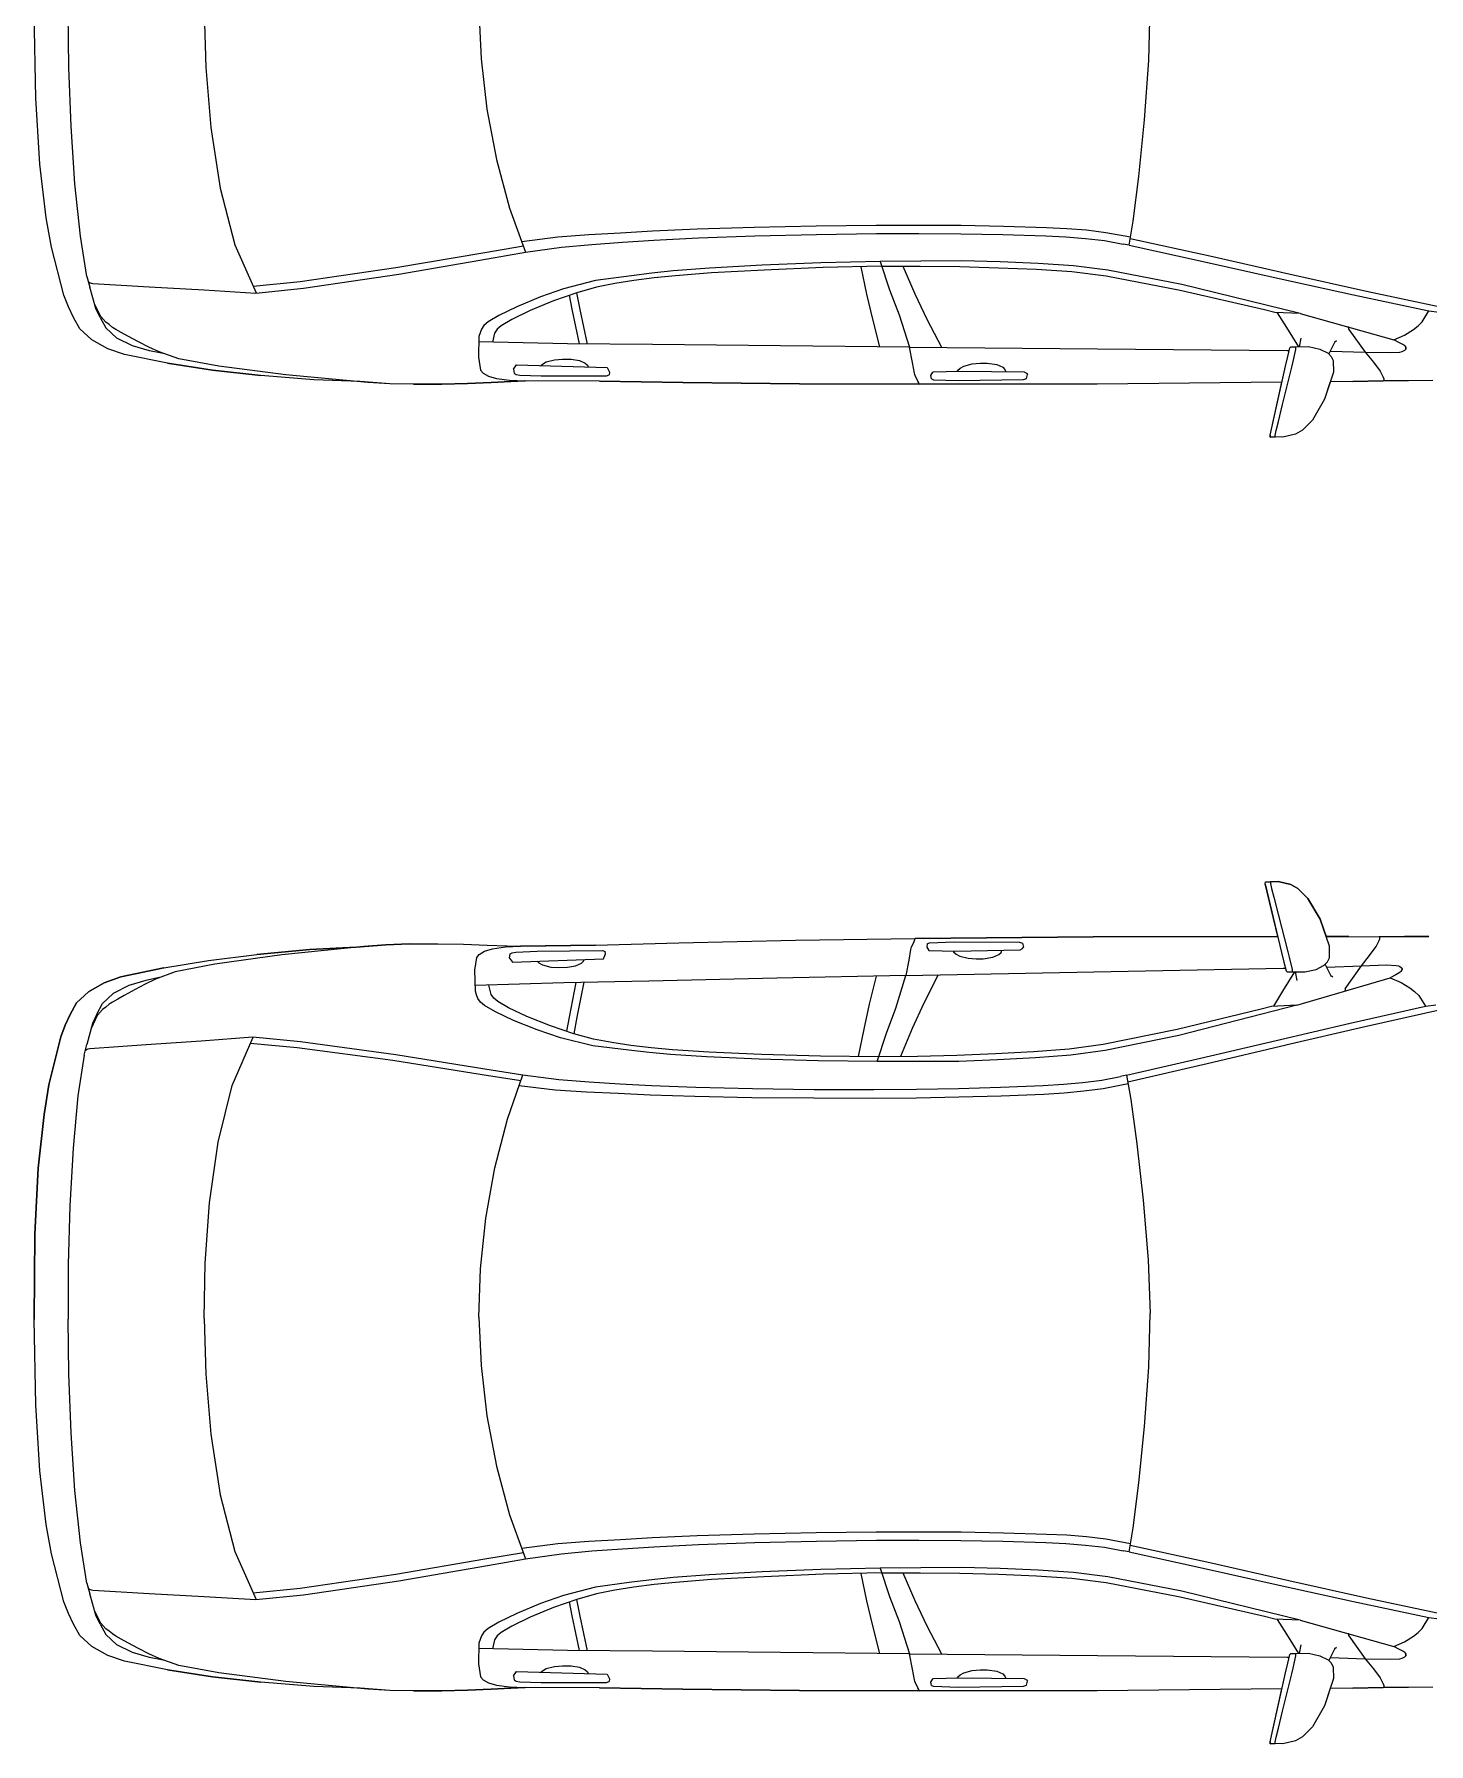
# Model space of a CAD drawing. Header units: millimetres. Extents: x 15176 to 113240, y 14038 to 107702.
# Drawn here: x 15827 to 19010, y 80162 to 84063 of the extents above; entities that cross this region are included whole.
import ezdxf

# ---------------------------------------------------------------- set-up
doc = ezdxf.new("R2010")
doc.units = ezdxf.units.MM

# ---------------------------------------------------------------- blocks, each defined once
blk = doc.blocks.new('car1')
at = {"color": 0, "linetype": 'Continuous', "lineweight": 0}
for p, q in [((1.7163, 2.79), (1.6769, 2.7506)), ((1.6769, 2.7506), (1.6362, 2.7098)), ((1.5867, 2.6617), (1.6362, 2.7098)), ((1.6373, 2.7103), (1.6362, 2.7098)), ((1.6384, 2.7099), (1.6373, 2.7103)), ((1.6406, 2.7079), (1.6384, 2.7099)), ((1.6424, 2.7037), (1.6406, 2.7079)), ((1.6473, 2.6893), (1.6424, 2.7037)), ((1.7096, 2.6906), (1.7141, 2.6937)), ((1.7141, 2.6937), (1.7173, 2.6947)), ((1.7173, 2.6947), (1.721, 2.6955)), ((1.7241, 2.6953), (1.721, 2.6955)), ((1.7233, 2.6953), (1.7241, 2.6953)), ((1.7266, 2.6928), (1.7241, 2.6953)), ((1.7241, 2.6953), (1.7258, 2.6936)), ((1.7275, 2.6885), (1.7266, 2.6928)), ((1.4091, 2.653), (1.3839, 2.6374)), ((1.4263, 2.6578), (1.4091, 2.653)), ((1.459, 2.6578), (1.4263, 2.6578)), ((1.5121, 2.6439), (1.459, 2.6578)), ((1.5867, 2.6617), (1.5498, 2.6251)), ((1.6124, 2.467), (1.7197, 2.6611)), ((1.6507, 2.664), (1.6473, 2.6893)), ((1.6539, 2.6342), (1.6507, 2.664)), ((1.6539, 2.6342), (1.6935, 2.6761)), ((1.6935, 2.6761), (1.7096, 2.6906)), ((1.7241, 2.6752), (1.7197, 2.6611)), ((1.7197, 2.6611), (1.7449, 2.671)), ((1.7267, 2.6836), (1.7241, 2.6752)), ((1.7275, 2.6885), (1.7267, 2.6836)), ((1.7279, 2.5235), (1.8227, 2.6716)), ((1.7449, 2.671), (1.768, 2.6764)), ((1.7551, 2.5388), (1.8522, 2.6898)), ((1.768, 2.6764), (1.7815, 2.6778)), ((1.7815, 2.6778), (1.7949, 2.6783)), ((1.7949, 2.6783), (1.8227, 2.6716)), ((1.8227, 2.6716), (1.837, 2.6904)), ((1.8227, 2.6716), (1.8227, 2.6716)), ((1.3635, 2.6163), (1.3716, 2.6244)), ((1.3663, 2.6134), (1.3635, 2.6163)), ((1.3839, 2.6374), (1.3716, 2.6244)), ((1.3716, 2.6244), (1.3742, 2.6217)), ((1.3742, 2.6217), (1.3838, 2.6155)), ((1.3838, 2.6155), (1.4019, 2.6052)), ((1.5706, 2.6147), (1.5121, 2.6439)), ((1.5891, 2.5961), (1.5706, 2.6147)), ((1.5998, 2.5761), (1.6539, 2.6342)), ((1.6646, 2.5713), (1.6539, 2.6342)), ((1.3663, 2.6134), (1.5033, 2.5278)), ((1.4019, 2.6052), (1.4362, 2.5845)), ((1.4362, 2.5845), (1.5119, 2.5392)), ((1.586, 2.5557), (1.5928, 2.5756)), ((1.5925, 2.586), (1.5891, 2.5961)), ((1.5928, 2.5756), (1.5925, 2.586)), ((1.6232, 2.5681), (1.5927, 2.5786)), ((1.4717, 2.5475), (1.1718, 2.2509)), ((1.5119, 2.5392), (1.5233, 2.5324)), ((1.5721, 2.5337), (1.586, 2.5557)), ((1.626, 2.5701), (1.6205, 2.569)), ((1.6586, 2.3849), (1.7551, 2.5388)), ((1.6646, 2.5713), (1.6685, 2.5659)), ((1.2297, 2.1952), (1.531, 2.505)), ((1.5033, 2.5278), (1.5223, 2.5161)), ((1.5223, 2.5161), (1.5399, 2.5057)), ((1.5233, 2.5324), (1.547, 2.5173)), ((1.531, 2.505), (1.5347, 2.5087)), ((1.5399, 2.5057), (1.5432, 2.505)), ((1.5432, 2.505), (1.5513, 2.5131)), ((1.547, 2.5173), (1.5513, 2.5131)), ((1.5513, 2.5131), (1.5721, 2.5337)), ((1.5673, 2.4671), (1.5556, 2.5174)), ((1.5733, 2.5072), (1.557, 2.5188)), ((1.6355, 2.3766), (1.7279, 2.5235)), ((1.6124, 2.467), (1.4694, 2.2281)), ((1.5765, 2.4282), (1.5673, 2.4671)), ((1.6124, 2.467), (1.5731, 2.4238)), ((1.5731, 2.4238), (1.5608, 2.403)), ((1.5768, 2.4279), (1.5765, 2.4282)), ((1.5608, 2.403), (1.4569, 2.235)), ((1.5608, 2.2282), (1.6587, 2.3849)), ((1.541, 2.2261), (1.6355, 2.3766)), ((1.1718, 2.2509), (0.8859, 1.9624)), ((1.4569, 2.235), (1.3614, 2.0925)), ((1.4694, 2.2281), (1.3738, 2.0856)), ((1.4483, 2.08), (1.541, 2.2261)), ((1.461, 2.071), (1.5608, 2.2283)), ((0.9306, 1.8875), (1.2297, 2.1952)), ((0.9547, 2.0194), (1.0612, 2.1241)), ((0.9705, 2.0054), (1.0746, 2.1128)), ((1.0612, 2.1241), (1.0673, 2.1271)), ((1.0673, 2.1271), (1.076, 2.1223)), ((1.0746, 2.1128), (1.0763, 2.1188)), ((1.0763, 2.1188), (1.076, 2.1223)), ((1.0424, 2.0568), (1.0475, 2.0707)), ((1.0477, 2.0776), (1.0456, 2.0829)), ((1.0475, 2.0707), (1.0477, 2.0776)), ((1.3614, 2.0925), (1.3135, 2.0298)), ((1.3738, 2.0856), (1.326, 2.0229)), ((1.4161, 2.0323), (1.4406, 2.068)), ((1.4317, 2.0211), (1.4643, 2.0686)), ((1.4408, 2.0685), (1.4406, 2.0678)), ((1.4483, 2.08), (1.4408, 2.0685)), ((1.4483, 2.08), (1.4941, 2.0476)), ((1.018, 2.0274), (1.029, 2.0386)), ((1.029, 2.0386), (1.0424, 2.0568)), ((1.3135, 2.0298), (1.2604, 1.9686)), ((1.3893, 1.9978), (1.4161, 2.0323)), ((1.4941, 2.0476), (1.5756, 1.9849)), ((0.9162, 1.978), (0.9547, 2.0194)), ((0.9289, 1.9657), (0.9705, 2.0054)), ((0.9681, 2.0031), (0.9698, 2.0025)), ((0.9698, 2.0025), (0.9777, 2.0027)), ((0.9777, 2.0027), (0.987, 2.0054)), ((0.987, 2.0054), (1.0039, 2.0154)), ((1.0039, 2.0154), (1.018, 2.0274)), ((1.326, 2.0229), (1.2729, 1.9617)), ((1.3605, 1.964), (1.3893, 1.9978)), ((1.4047, 1.9859), (1.4317, 2.0211)), ((0.6943, 1.7674), (0.8859, 1.9624)), ((0.8859, 1.9624), (0.8873, 1.9595)), ((0.8873, 1.9595), (0.8888, 1.9547)), ((0.8888, 1.9547), (0.8938, 1.9415)), ((0.9144, 1.9733), (0.9162, 1.978)), ((0.9144, 1.9733), (0.9188, 1.9676)), ((0.9188, 1.9676), (0.9274, 1.9651)), ((0.9274, 1.9651), (0.9289, 1.9657)), ((1.2604, 1.9686), (1.2017, 1.9043)), ((1.2729, 1.9617), (1.2142, 1.8974)), ((1.3296, 1.9297), (1.3606, 1.964)), ((1.3446, 1.9169), (1.3757, 1.9515)), ((1.3757, 1.9515), (1.4047, 1.9859)), ((1.5756, 1.9849), (1.6762, 1.9036)), ((0.8938, 1.9415), (0.8947, 1.9398)), ((0.8947, 1.9398), (0.8964, 1.9372)), ((0.8964, 1.9372), (0.9105, 1.9169)), ((0.9105, 1.9169), (0.9306, 1.8875)), ((0.9816, 1.94), (1.0039, 1.8711)), ((1.2629, 1.8579), (1.3296, 1.9297)), ((1.2777, 1.845), (1.3446, 1.9169)), ((0.9306, 1.8875), (0.7254, 1.6757)), ((0.9663, 1.8182), (0.9306, 1.8875)), ((1.2017, 1.9043), (1.1414, 1.8398)), ((1.2142, 1.8974), (1.1538, 1.8329)), ((1.6762, 1.9036), (1.7796, 1.8153)), ((0.8831, 1.8385), (0.9171, 1.7822)), ((1.0039, 1.8711), (1.0257, 1.8112)), ((1.1414, 1.8398), (1.0789, 1.7748)), ((1.1968, 1.7884), (1.263, 1.8579)), ((1.2111, 1.7752), (1.2777, 1.845)), ((0.9625, 1.827), (0.9626, 1.8271)), ((0.9917, 1.7628), (0.9663, 1.8182)), ((1.1538, 1.8329), (1.0221, 1.7019)), ((1.0257, 1.8112), (1.0517, 1.7474)), ((1.7796, 1.8153), (1.8693, 1.7316)), ((0.5095, 1.5763), (0.6943, 1.7674)), ((0.9171, 1.7822), (0.948, 1.7329)), ((1.0221, 1.7019), (0.9917, 1.7628)), ((1.0789, 1.7748), (1.0169, 1.7122)), ((1.13, 1.7199), (1.1968, 1.7884)), ((1.1438, 1.7064), (1.2111, 1.7752)), ((0.948, 1.7329), (0.9833, 1.6796)), ((1.0615, 1.6511), (1.13, 1.7199)), ((1.953, 1.642), (1.8693, 1.7316)), ((1.017, 1.7121), (0.9211, 1.6194)), ((1.0221, 1.7019), (0.9252, 1.6082)), ((1.0751, 1.6374), (1.1438, 1.7064)), ((2.6612, 1.5902), (2.8093, 1.685)), ((2.6765, 1.6175), (2.8284, 1.7151)), ((2.8093, 1.685), (2.828, 1.6994)), ((2.8093, 1.685), (2.8093, 1.685)), ((2.8159, 1.6572), (2.8093, 1.685)), ((0.7254, 1.6757), (0.5224, 1.4661)), ((0.9642, 1.5555), (1.0615, 1.6511)), ((2.0413, 1.5385), (1.953, 1.642)), ((2.8141, 1.6303), (2.8154, 1.6439)), ((2.8154, 1.6439), (2.8159, 1.6572)), ((0.9211, 1.6194), (0.8227, 1.5277)), ((0.9252, 1.6082), (0.8269, 1.5165)), ((0.9777, 1.5413), (1.0751, 1.6375)), ((2.5225, 1.521), (2.6765, 1.6175)), ((2.7987, 1.5821), (2.8087, 1.6072)), ((2.8087, 1.6072), (2.8141, 1.6303)), ((0.3775, 1.4386), (0.5095, 1.5763)), ((2.5143, 1.4979), (2.6612, 1.5902)), ((2.6046, 1.4748), (2.7987, 1.5821)), ((2.8128, 1.5864), (2.7987, 1.5821)), ((2.8212, 1.589), (2.8129, 1.5864)), ((2.8138, 1.5558), (2.8282, 1.5719)), ((2.8262, 1.5899), (2.8212, 1.589)), ((2.8262, 1.5899), (2.8305, 1.589)), ((2.8282, 1.5719), (2.8314, 1.5764)), ((2.8305, 1.589), (2.8329, 1.5865)), ((2.8329, 1.5865), (2.8313, 1.5881)), ((2.8314, 1.5764), (2.8324, 1.5796)), ((2.8324, 1.5796), (2.8331, 1.5833)), ((2.8329, 1.5865), (2.8331, 1.5833)), ((2.833, 1.5856), (2.8329, 1.5865)), ((2.9277, 1.5786), (2.8882, 1.5392)), ((0.8227, 1.5277), (0.7334, 1.4469)), ((0.8628, 1.4578), (0.9642, 1.5555)), ((0.876, 1.4426), (0.9777, 1.5413)), ((2.1226, 1.4379), (2.0413, 1.5385)), ((2.7089, 1.5269), (2.7036, 1.5309)), ((2.7089, 1.5269), (2.7719, 1.5163)), ((2.7719, 1.5163), (2.8138, 1.5558)), ((2.8882, 1.5392), (2.8475, 1.4985)), ((0.8269, 1.5165), (0.7376, 1.4357)), ((2.3638, 1.4034), (2.5143, 1.4979)), ((2.3659, 1.4231), (2.5226, 1.521)), ((2.7057, 1.4855), (2.7162, 1.4551)), ((2.7078, 1.4883), (2.7067, 1.4828)), ((2.7138, 1.4622), (2.7719, 1.5163)), ((2.7719, 1.5163), (2.8016, 1.5131)), ((2.7993, 1.4491), (2.8475, 1.4985)), ((2.8016, 1.5131), (2.8269, 1.5097)), ((2.8269, 1.5097), (2.8413, 1.5047)), ((2.8413, 1.5047), (2.8455, 1.503)), ((2.8455, 1.503), (2.8475, 1.5007)), ((2.8475, 1.5007), (2.848, 1.4996)), ((2.848, 1.4996), (2.8475, 1.4985)), ((0.5224, 1.4661), (0.3868, 1.3266)), ((0.3981, 1.4414), (0.404, 1.4441)), ((0.4081, 1.4404), (0.404, 1.4441)), ((0.7334, 1.4469), (0.6709, 1.3926)), ((0.7689, 1.3692), (0.8628, 1.4578)), ((2.6046, 1.4748), (2.3658, 1.3317)), ((2.6046, 1.4748), (2.5615, 1.4355)), ((2.6714, 1.4344), (2.6934, 1.4483)), ((2.6934, 1.4483), (2.7133, 1.4552)), ((2.7133, 1.4552), (2.7236, 1.4548)), ((2.7236, 1.4548), (2.7338, 1.4514)), ((2.7338, 1.4514), (2.7524, 1.4329)), ((2.7993, 1.4491), (2.7627, 1.4121)), ((0.3775, 1.4386), (0.2583, 1.3164)), ((0.2709, 1.2777), (0.4125, 1.4291)), ((0.2931, 1.3354), (0.3981, 1.4414)), ((0.4125, 1.4291), (0.4081, 1.4404)), ((0.7376, 1.4357), (0.675, 1.3814)), ((0.7818, 1.3528), (0.876, 1.4426)), ((2.1852, 1.3564), (2.1226, 1.4379)), ((2.2087, 1.3233), (2.3659, 1.4232)), ((2.5407, 1.4231), (2.3727, 1.3193)), ((2.5615, 1.4355), (2.5407, 1.4231)), ((2.5655, 1.4392), (2.5659, 1.4389)), ((2.5659, 1.4389), (2.6048, 1.4297)), ((2.6048, 1.4297), (2.6551, 1.418)), ((2.6426, 1.4055), (2.6508, 1.4137)), ((2.6433, 1.4023), (2.6426, 1.4055)), ((2.6448, 1.4356), (2.6565, 1.4194)), ((2.6508, 1.4137), (2.6714, 1.4344)), ((2.6549, 1.4094), (2.6508, 1.4137)), ((2.67, 1.3856), (2.6549, 1.4094)), ((2.7524, 1.4329), (2.7815, 1.3745)), ((0.3681, 1.3578), (0.3791, 1.3729)), ((0.3791, 1.3729), (0.3842, 1.3868)), ((0.3844, 1.3937), (0.3829, 1.3974)), ((0.3842, 1.3868), (0.3844, 1.3937)), ((0.6709, 1.3926), (0.6331, 1.3616)), ((0.675, 1.3814), (0.6373, 1.3504)), ((0.694, 1.3006), (0.7689, 1.3692)), ((2.2177, 1.3106), (2.3638, 1.4034)), ((2.3328, 1.0921), (2.6426, 1.3934)), ((2.6426, 1.3934), (2.6464, 1.397)), ((2.6537, 1.3846), (2.6433, 1.4023)), ((2.6654, 1.3656), (2.6537, 1.3846)), ((2.751, 1.2286), (2.6654, 1.3656)), ((2.6768, 1.3742), (2.67, 1.3856)), ((2.7221, 1.2986), (2.6768, 1.3742)), ((2.7815, 1.3745), (2.7955, 1.3214)), ((0.3868, 1.3266), (0.2478, 1.1799)), ((0.2598, 1.2994), (0.2931, 1.3354)), ((0.3237, 1.3215), (0.3406, 1.3315)), ((0.3406, 1.3315), (0.3544, 1.3432)), ((0.3544, 1.3432), (0.3681, 1.3578)), ((0.4062, 1.3466), (0.4508, 1.2792)), ((0.4188, 1.3596), (0.4634, 1.2922)), ((0.5963, 1.3326), (0.5612, 1.3067)), ((0.6331, 1.3616), (0.5963, 1.3326)), ((0.6373, 1.3504), (0.6005, 1.3214)), ((0.7067, 1.2836), (0.7818, 1.3528)), ((2.1587, 1.2941), (2.2063, 1.3267)), ((2.2177, 1.3106), (2.1852, 1.3564)), ((2.3658, 1.3317), (2.2232, 1.2362)), ((2.6852, 1.334), (2.3886, 1.0342)), ((0.202, 1.2647), (0.2354, 1.2954)), ((0.2167, 1.2673), (0.2347, 1.2911)), ((0.2347, 1.2911), (0.2583, 1.3164)), ((0.2354, 1.2954), (0.2594, 1.3174)), ((0.2538, 1.2877), (0.2552, 1.2928)), ((0.2594, 1.2795), (0.2538, 1.2877)), ((0.2552, 1.2928), (0.2598, 1.2994)), ((0.3092, 1.3187), (0.3144, 1.3188)), ((0.3144, 1.3188), (0.3237, 1.3215)), ((0.4634, 1.2922), (0.4851, 1.2601)), ((0.5612, 1.3067), (0.5257, 1.2832)), ((0.6005, 1.3214), (0.5349, 1.2709)), ((0.6401, 1.2526), (0.694, 1.3006)), ((2.1236, 1.267), (2.1587, 1.2941)), ((2.17, 1.2785), (2.2057, 1.303)), ((2.2062, 1.3031), (2.2055, 1.3029)), ((2.2177, 1.3106), (2.2062, 1.3031)), ((2.3727, 1.3193), (2.2301, 1.2237)), ((2.7429, 1.2642), (2.7221, 1.2986)), ((2.7954, 1.2887), (2.7907, 1.2715)), ((2.7955, 1.3214), (2.7954, 1.2887)), ((0.1622, 1.2283), (0.202, 1.2647)), ((0.2042, 1.2371), (0.2075, 1.2503)), ((0.2075, 1.2503), (0.2167, 1.2673)), ((0.2594, 1.2795), (0.2709, 1.2777)), ((0.4848, 1.2599), (0.4344, 1.2351)), ((0.4508, 1.2792), (0.469, 1.2522)), ((0.5349, 1.2709), (0.4699, 1.2323)), ((0.5257, 1.2832), (0.4848, 1.2599)), ((0.5874, 1.2065), (0.6401, 1.2526)), ((0.6524, 1.2345), (0.7067, 1.2836)), ((2.0891, 1.238), (2.1236, 1.267)), ((2.1016, 1.2229), (2.1354, 1.2517)), ((2.1354, 1.2516), (2.17, 1.2785)), ((2.7532, 1.2462), (2.7429, 1.2642)), ((2.7907, 1.2715), (2.775, 1.2463)), ((0.1198, 1.1876), (0.1622, 1.2283)), ((0.2051, 1.2278), (0.2042, 1.2371)), ((0.2225, 1.204), (0.2051, 1.2278)), ((0.3808, 1.2127), (0.3374, 1.1976)), ((0.4344, 1.2351), (0.3808, 1.2127)), ((0.4699, 1.2323), (0.4195, 1.2075)), ((0.5988, 1.1861), (0.6524, 1.2345)), ((2.0545, 1.2069), (2.0891, 1.238)), ((2.0673, 1.1919), (2.1016, 1.2229)), ((2.2232, 1.2362), (2.1606, 1.1883)), ((2.2301, 1.2237), (2.1675, 1.1759)), ((2.751, 1.2286), (2.754, 1.2258)), ((2.7594, 1.2366), (2.7532, 1.2462)), ((2.754, 1.2258), (2.7621, 1.234)), ((2.7621, 1.234), (2.7594, 1.2366)), ((2.775, 1.2463), (2.7621, 1.234)), ((0.0744, 1.142), (0.1198, 1.1876)), ((0.2569, 1.1713), (0.2225, 1.204)), ((0.2649, 1.1672), (0.2569, 1.1713)), ((0.2874, 1.1911), (0.2693, 1.2026)), ((0.2978, 1.1892), (0.2874, 1.1911)), ((0.3101, 1.1901), (0.2978, 1.1892)), ((0.3374, 1.1976), (0.3101, 1.1901)), ((0.3659, 1.1851), (0.3225, 1.1701)), ((0.4195, 1.2075), (0.3659, 1.1851)), ((0.5342, 1.1621), (0.5874, 1.2065)), ((0.5447, 1.1395), (0.5988, 1.1861)), ((1.9827, 1.1401), (2.0545, 1.2069)), ((1.9956, 1.1253), (2.0673, 1.1919)), ((2.1606, 1.1883), (2.0994, 1.1352)), ((2.1675, 1.1759), (2.1062, 1.1227)), ((0.0744, 1.142), (0.0371, 1.1024)), ((0.2725, 1.1635), (0.2649, 1.1672)), ((0.2829, 1.1616), (0.2725, 1.1635)), ((0.2953, 1.1626), (0.2829, 1.1616)), ((0.3225, 1.1701), (0.2953, 1.1626)), ((0.4684, 1.1119), (0.5342, 1.1621)), ((0.4795, 1.0884), (0.5447, 1.1395)), ((1.9129, 1.0734), (1.9827, 1.1401)), ((2.0994, 1.1352), (2.0351, 1.0765)), ((0.0371, 1.1024), (0.0042, 1.0647)), ((0.3966, 1.0602), (0.4684, 1.1119)), ((0.4747, 1.0985), (0.4022, 1.0463)), ((0.5143, 1.0148), (0.4684, 1.1119)), ((1.9261, 1.0591), (1.9956, 1.1253)), ((2.1062, 1.1227), (2.042, 1.0641)), ((0.0042, 1.0647), (-0.1152, 0.9197)), ((0.2295, 0.9411), (0.3966, 1.0602)), ((1.844, 1.0061), (1.9129, 1.0734)), ((1.8575, 0.9923), (1.9261, 1.0591)), ((2.0351, 1.0765), (1.9706, 1.0162)), ((2.042, 1.0641), (1.9775, 1.0037)), ((2.0252, 0.793), (2.3328, 1.0921)), ((-0.0072, 1.0509), (-0.0787, 0.9731)), ((-0.0082, 1.0499), (-0.0079, 1.0496)), ((0.4022, 1.0463), (0.2346, 0.9263)), ((0.572, 0.9161), (0.5143, 1.0148)), ((1.9706, 1.0162), (1.8395, 0.8844)), ((2.3886, 1.0342), (2.1, 0.7482)), ((1.7751, 0.9374), (1.844, 1.0062)), ((1.7887, 0.9238), (1.8576, 0.9923)), ((1.9775, 1.0037), (1.9125, 0.9413)), ((-0.0787, 0.9731), (-0.1563, 0.8801)), ((0.0537, 0.8089), (0.2295, 0.9411)), ((1.679, 0.84), (1.7751, 0.9374)), ((1.9125, 0.9413), (1.8499, 0.8793)), ((2.143, 0.8329), (2.2505, 0.9369)), ((2.2505, 0.9369), (2.2565, 0.9386)), ((2.2565, 0.9386), (2.2599, 0.9383)), ((2.2648, 0.9296), (2.2599, 0.9383)), ((-0.1152, 0.9197), (-0.2089, 0.7968)), ((0.2346, 0.9263), (0.0584, 0.7932)), ((0.6385, 0.8196), (0.572, 0.9161)), ((1.6931, 0.8265), (1.7888, 0.9239)), ((1.9489, 0.8881), (1.885, 0.9141)), ((2.157, 0.817), (2.2618, 0.9236)), ((2.1763, 0.8914), (2.1944, 0.9048)), ((2.1944, 0.9048), (2.2084, 0.9098)), ((2.2084, 0.9098), (2.2153, 0.91)), ((2.2153, 0.91), (2.2205, 0.9079)), ((2.2618, 0.9236), (2.2648, 0.9296)), ((-0.2255, 0.7926), (-0.1563, 0.8801)), ((1.8395, 0.8844), (1.7459, 0.7876)), ((1.8498, 0.8793), (1.7571, 0.7834)), ((1.8395, 0.8844), (1.9004, 0.8541)), ((2.0087, 0.8662), (1.9489, 0.8881)), ((2.0777, 0.844), (2.0087, 0.8662)), ((2.1431, 0.8493), (2.1531, 0.8663)), ((2.1531, 0.8663), (2.1651, 0.8804)), ((2.1651, 0.8804), (2.1763, 0.8914)), ((0.7107, 0.729), (0.6385, 0.8196)), ((1.5802, 0.7383), (1.679, 0.84)), ((1.5954, 0.7251), (1.6931, 0.8265)), ((1.8706, 0.8104), (1.8172, 0.8456)), ((1.9004, 0.8541), (1.9559, 0.8286)), ((1.9559, 0.8286), (2.0252, 0.793)), ((1.9647, 0.8249), (1.9647, 0.8249)), ((2.1034, 0.7912), (2.143, 0.8329)), ((2.1402, 0.8322), (2.1403, 0.84)), ((2.1407, 0.8305), (2.1402, 0.8322)), ((2.1403, 0.84), (2.1431, 0.8493)), ((-0.2862, 0.709), (-0.2255, 0.7926)), ((-0.2089, 0.7968), (-0.2612, 0.7204)), ((-0.0307, 0.7395), (0.0537, 0.8089)), ((0.0584, 0.7932), (-0.0244, 0.7251)), ((1.7459, 0.7876), (1.6542, 0.6892)), ((1.7571, 0.7834), (1.6654, 0.685)), ((2.0252, 0.793), (1.8133, 0.5877)), ((1.9198, 0.7794), (1.8706, 0.8104)), ((2.0546, 0.7729), (2.0252, 0.793)), ((2.1028, 0.7898), (2.1034, 0.7912)), ((2.1052, 0.7812), (2.1028, 0.7898)), ((2.1109, 0.7767), (2.1052, 0.7812)), ((2.1157, 0.7785), (2.157, 0.817)), ((1.9762, 0.7455), (1.9198, 0.7794)), ((2.0749, 0.7588), (2.0546, 0.7729)), ((2.0775, 0.7571), (2.0749, 0.7588)), ((2.0791, 0.7561), (2.0775, 0.7571)), ((2.0924, 0.7512), (2.0791, 0.7561)), ((2.0971, 0.7497), (2.0924, 0.7512)), ((2.1, 0.7482), (2.0971, 0.7497)), ((2.1109, 0.7767), (2.1157, 0.7785)), ((-0.2862, 0.709), (-0.3411, 0.6252)), ((-0.2612, 0.7204), (-0.2813, 0.6772)), ((-0.1086, 0.6506), (-0.0307, 0.7395)), ((0.0137, 0.6281), (-0.0302, 0.7399)), ((0.7855, 0.6479), (0.7107, 0.729)), ((1.4905, 0.6442), (1.5802, 0.7384)), ((1.5069, 0.6312), (1.5955, 0.7251)), ((-0.2771, 0.6862), (-0.2953, 0.6595)), ((-0.2813, 0.6772), (-0.29, 0.6529)), ((1.6542, 0.6892), (1.5734, 0.5999)), ((1.6654, 0.685), (1.5846, 0.5958)), ((-0.3411, 0.6252), (-0.3587, 0.5888)), ((-0.3142, 0.6243), (-0.3273, 0.5862)), ((-0.2953, 0.6595), (-0.3142, 0.6243)), ((-0.298, 0.6275), (-0.3061, 0.6008)), ((-0.29, 0.6529), (-0.298, 0.6275)), ((-0.1917, 0.5565), (-0.1086, 0.6506)), ((0.0819, 0.5134), (0.0137, 0.6281)), ((0.7855, 0.6479), (0.8667, 0.573)), ((1.4213, 0.5691), (1.4905, 0.6442)), ((1.4383, 0.5563), (1.5069, 0.6312)), ((-0.3587, 0.5888), (-0.37, 0.5488)), ((-0.3273, 0.5862), (-0.3282, 0.5521)), ((-0.3061, 0.6008), (-0.3107, 0.5844)), ((1.5734, 0.5999), (1.5191, 0.5374)), ((1.5846, 0.5958), (1.5303, 0.5332)), ((1.8133, 0.5877), (1.6038, 0.3847)), ((-0.37, 0.5488), (-0.3713, 0.5118)), ((-0.3205, 0.5264), (-0.3282, 0.5521)), ((-0.3173, 0.5521), (-0.3186, 0.5429)), ((-0.3162, 0.5623), (-0.3173, 0.5521)), ((-0.3142, 0.5709), (-0.3162, 0.5623)), ((-0.3107, 0.5844), (-0.3142, 0.5709)), ((-0.2341, 0.5083), (-0.1917, 0.5565)), ((0.8667, 0.573), (0.9573, 0.5008)), ((1.3722, 0.5148), (1.4213, 0.5691)), ((1.3902, 0.5024), (1.4383, 0.5563)), ((1.714, 0.3718), (1.9051, 0.5566)), ((-0.3713, 0.5118), (-0.3632, 0.4832)), ((-0.3205, 0.5264), (-0.3123, 0.5046)), ((-0.3186, 0.5429), (-0.3175, 0.5258)), ((-0.3175, 0.5258), (-0.314, 0.5142)), ((-0.314, 0.5142), (-0.3071, 0.4953)), ((-0.2765, 0.4597), (-0.2341, 0.5083)), ((0.1653, 0.401), (0.0819, 0.5134)), ((1.3238, 0.4611), (1.3722, 0.5148)), ((1.5191, 0.5374), (1.4881, 0.4996)), ((1.5303, 0.5332), (1.4993, 0.4955)), ((-0.3632, 0.4832), (-0.3539, 0.4577)), ((-0.3123, 0.5046), (-0.2879, 0.4609)), ((0.9573, 0.5008), (1.0537, 0.4343)), ((1.3441, 0.4497), (1.3902, 0.5025)), ((1.4881, 0.4996), (1.4591, 0.4628)), ((1.4993, 0.4955), (1.4703, 0.4587)), ((-0.3539, 0.4577), (-0.3422, 0.4315)), ((-0.3422, 0.4315), (-0.2846, 0.3345)), ((-0.2751, 0.439), (-0.2879, 0.4609)), ((-0.2811, 0.4493), (-0.2801, 0.4539)), ((-0.2801, 0.4539), (-0.2788, 0.4566)), ((-0.2788, 0.4566), (-0.2765, 0.4597)), ((-0.2751, 0.439), (-0.2201, 0.3635)), ((1.0537, 0.4343), (1.1524, 0.3766)), ((1.2771, 0.407), (1.3238, 0.4611)), ((1.2998, 0.3965), (1.3441, 0.4497)), ((1.4591, 0.4628), (1.4086, 0.3972)), ((1.4703, 0.4587), (1.4444, 0.4235)), ((0.255, 0.2962), (0.1653, 0.401)), ((1.226, 0.3419), (1.2772, 0.407)), ((1.2495, 0.3308), (1.2998, 0.3965)), ((1.4086, 0.3972), (1.37, 0.3323)), ((1.4444, 0.4235), (1.4209, 0.3881)), ((-0.2201, 0.3635), (-0.144, 0.2708)), ((1.1524, 0.3766), (1.2495, 0.3308)), ((1.4209, 0.3881), (1.3976, 0.3471)), ((1.6038, 0.3847), (1.4643, 0.2491)), ((-0.2846, 0.3345), (-0.2448, 0.2787)), ((1.2362, 0.3371), (1.1839, 0.2646)), ((1.1979, 0.2589), (1.2495, 0.3308)), ((1.37, 0.3323), (1.3452, 0.2818)), ((1.3976, 0.3471), (1.3728, 0.2967)), ((1.4169, 0.3131), (1.3898, 0.3314)), ((1.4298, 0.3257), (1.3977, 0.3474)), ((1.4843, 0.2686), (1.4169, 0.3131)), ((1.4973, 0.2812), (1.4298, 0.3257)), ((-0.2448, 0.2787), (-0.1684, 0.1818)), ((0.3422, 0.2045), (0.255, 0.2962)), ((1.3452, 0.2818), (1.3227, 0.2283)), ((1.3728, 0.2967), (1.3503, 0.2432)), ((1.4153, 0.1333), (1.5668, 0.2749)), ((1.5668, 0.2749), (1.578, 0.2704)), ((-0.144, 0.2708), (-0.0563, 0.1719)), ((1.1839, 0.2646), (1.064, 0.097)), ((1.0788, 0.0918), (1.1979, 0.2589)), ((1.4643, 0.2491), (1.3176, 0.1101)), ((1.3503, 0.2432), (1.3353, 0.1998)), ((1.5762, 0.2399), (1.4541, 0.1207)), ((1.473, 0.1554), (1.579, 0.2604)), ((1.4954, 0.2305), (1.5105, 0.2414)), ((1.5105, 0.2414), (1.5245, 0.2465)), ((1.5245, 0.2465), (1.5314, 0.2467)), ((1.5314, 0.2467), (1.5351, 0.2452)), ((1.578, 0.2704), (1.5818, 0.2663)), ((1.579, 0.2604), (1.5818, 0.2663)), ((0.3422, 0.2045), (0.4339, 0.1174)), ((1.3227, 0.2283), (1.3077, 0.1849)), ((1.3353, 0.1998), (1.3278, 0.1725)), ((1.4592, 0.186), (1.4691, 0.203)), ((1.4691, 0.203), (1.4809, 0.2167)), ((1.4809, 0.2167), (1.4954, 0.2305)), ((-0.1684, 0.1818), (-0.068, 0.0697)), ((-0.0563, 0.1719), (0.0352, 0.0742)), ((1.3002, 0.1576), (1.2993, 0.1453)), ((1.3077, 0.1849), (1.3002, 0.1576)), ((1.3278, 0.1725), (1.3269, 0.1602)), ((1.3269, 0.1602), (1.3287, 0.1498)), ((1.4563, 0.1716), (1.4564, 0.1767)), ((1.4564, 0.1767), (1.4592, 0.186)), ((0.4339, 0.1174), (0.5386, 0.0276)), ((1.2993, 0.1453), (1.3011, 0.1349)), ((1.3011, 0.1349), (1.3048, 0.1272)), ((1.3048, 0.1272), (1.3089, 0.1192)), ((1.3089, 0.1192), (1.3417, 0.0848)), ((1.3287, 0.1498), (1.3403, 0.1316)), ((1.4172, 0.1218), (1.4153, 0.1333)), ((1.4172, 0.1218), (1.4253, 0.1161)), ((1.4253, 0.1161), (1.4304, 0.1175)), ((1.4288, 0.097), (1.4541, 0.1207)), ((1.4304, 0.1175), (1.4371, 0.1221)), ((1.433, 0.0977), (1.4551, 0.1217)), ((1.4371, 0.1221), (1.473, 0.1554)), ((1.064, 0.097), (0.9309, -0.0793)), ((0.9465, -0.0839), (1.0788, 0.0918)), ((1.3417, 0.0848), (1.3654, 0.0675)), ((1.388, 0.0698), (1.405, 0.079)), ((1.4024, 0.0644), (1.433, 0.0977)), ((1.405, 0.079), (1.4288, 0.097)), ((-0.068, 0.0697), (0.068, -0.0697)), ((0.0352, 0.0742), (0.1227, -0.015)), ((1.3654, 0.0675), (1.3748, 0.0666)), ((1.3659, 0.0246), (1.4024, 0.0644)), ((1.3748, 0.0666), (1.388, 0.0698)), ((0.5386, 0.0276), (0.651, -0.0558)), ((1.3252, -0.0178), (1.3659, 0.0246)), ((0.2119, -0.1025), (0.1227, -0.015)), ((1.2797, -0.0633), (1.3252, -0.0178)), ((0.2074, -0.2056), (0.068, -0.0697)), ((0.651, -0.0558), (0.7658, -0.124)), ((1.2797, -0.0633), (1.2401, -0.1005)), ((0.3096, -0.194), (0.2119, -0.1025)), ((0.9309, -0.0793), (0.8627, -0.1621)), ((0.8771, -0.1684), (0.9465, -0.0839)), ((1.2401, -0.1005), (1.2024, -0.1335)), ((0.7658, -0.124), (0.8775, -0.1679)), ((1.2024, -0.1335), (1.0573, -0.2528)), ((1.1886, -0.1449), (1.1107, -0.2164)), ((1.1875, -0.1458), (1.1872, -0.1455)), ((0.4084, -0.2817), (0.3096, -0.194)), ((0.7883, -0.2462), (0.8771, -0.1684)), ((0.3195, -0.306), (0.2074, -0.2056)), ((1.1107, -0.2164), (1.0178, -0.294)), ((0.6942, -0.3294), (0.7883, -0.2462)), ((1.0573, -0.2528), (0.9345, -0.3466)), ((0.4163, -0.3825), (0.3195, -0.306)), ((0.5012, -0.3578), (0.4084, -0.2817)), ((0.9303, -0.3632), (1.0178, -0.294)), ((0.646, -0.3717), (0.6942, -0.3294)), ((0.9345, -0.3466), (0.858, -0.3989)), ((0.4721, -0.4223), (0.4163, -0.3825)), ((0.5767, -0.4128), (0.5012, -0.3578)), ((0.5974, -0.4142), (0.646, -0.3717)), ((0.8466, -0.4239), (0.9303, -0.3632)), ((0.5691, -0.4798), (0.4721, -0.4223)), ((0.5767, -0.4128), (0.5985, -0.4255)), ((0.587, -0.4188), (0.5915, -0.4177)), ((0.5915, -0.4177), (0.5942, -0.4164)), ((0.5942, -0.4164), (0.5974, -0.4142)), ((0.6422, -0.45), (0.5985, -0.4255)), ((0.8466, -0.4239), (0.7628, -0.4788)), ((0.7905, -0.4277), (0.7652, -0.4356)), ((0.8149, -0.4189), (0.7905, -0.4277)), ((0.8239, -0.4148), (0.7972, -0.4329)), ((0.858, -0.3989), (0.8149, -0.4189)), ((0.6519, -0.4517), (0.6329, -0.4448)), ((0.6641, -0.4582), (0.6422, -0.45)), ((0.6635, -0.4552), (0.6519, -0.4517)), ((0.6805, -0.4563), (0.6635, -0.4552)), ((0.6641, -0.4582), (0.6898, -0.4659)), ((0.6898, -0.455), (0.6805, -0.4563)), ((0.7, -0.4538), (0.6898, -0.455)), ((0.7238, -0.4649), (0.6898, -0.4659)), ((0.7085, -0.4519), (0.7, -0.4538)), ((0.722, -0.4483), (0.7085, -0.4519)), ((0.7384, -0.4437), (0.722, -0.4483)), ((0.762, -0.4519), (0.7238, -0.4649)), ((0.7652, -0.4356), (0.7384, -0.4437)), ((0.7972, -0.4329), (0.762, -0.4519)), ((0.5954, -0.4916), (0.5691, -0.4798)), ((0.6209, -0.5009), (0.5954, -0.4916)), ((0.6495, -0.509), (0.6209, -0.5009)), ((0.7264, -0.4964), (0.6865, -0.5076)), ((0.7628, -0.4788), (0.7264, -0.4964)), ((0.6865, -0.5076), (0.6495, -0.509))]:
    blk.add_line(p, q, dxfattribs=at)
blk.add_lwpolyline([(1.7163, 2.79), (1.6769, 2.7506), (1.6362, 2.7098), (1.5867, 2.6617), (1.5498, 2.6251), (1.5121, 2.6439), (1.459, 2.6578), (1.4263, 2.6578), (1.4091, 2.653), (1.3839, 2.6374), (1.3716, 2.6244), (1.3635, 2.6163), (1.3663, 2.6134), (1.4717, 2.5475), (1.1718, 2.2509), (0.8859, 1.9624), (0.6943, 1.7674), (0.5095, 1.5763), (0.3775, 1.4386), (0.2594, 1.3174), (0.2354, 1.2954), (0.202, 1.2647), (0.1622, 1.2283), (0.1198, 1.1876), (0.0744, 1.142), (0.0371, 1.1024), (-0.0072, 1.0509), (-0.0787, 0.9731), (-0.1563, 0.8801), (-0.2255, 0.7926), (-0.2862, 0.709), (-0.3411, 0.6252), (-0.3587, 0.5888), (-0.37, 0.5488), (-0.3713, 0.5118), (-0.3632, 0.4832), (-0.3539, 0.4577), (-0.3422, 0.4315), (-0.2846, 0.3345), (-0.2448, 0.2787), (-0.1684, 0.1818), (-0.068, 0.0697), (0.068, -0.0697), (0.2074, -0.2056), (0.3195, -0.306), (0.4163, -0.3825), (0.4721, -0.4223), (0.5691, -0.4798), (0.5954, -0.4916), (0.6209, -0.5009), (0.6495, -0.509), (0.6865, -0.5076), (0.7264, -0.4964), (0.7628, -0.4788), (0.8466, -0.4239), (0.9303, -0.3632), (1.0178, -0.294), (1.1107, -0.2164), (1.1886, -0.1449), (1.2401, -0.1005), (1.2797, -0.0633), (1.3252, -0.0178), (1.3659, 0.0246), (1.4024, 0.0644), (1.433, 0.0977), (1.4551, 0.1217), (1.5762, 0.2399), (1.714, 0.3718), (1.9051, 0.5566), (2.1, 0.7482), (2.3886, 1.0342), (2.6852, 1.334), (2.751, 1.2286), (2.754, 1.2258), (2.7621, 1.234), (2.775, 1.2463), (2.7907, 1.2715), (2.7954, 1.2887), (2.7955, 1.3214), (2.7815, 1.3745), (2.7627, 1.4121), (2.7993, 1.4491), (2.8475, 1.4985), (2.8882, 1.5392), (2.9277, 1.5786)], dxfattribs=at)

msp = doc.modelspace()

# ---------------------------------------------------------------- block references
at = {"linetype": 'Continuous', "lineweight": 0, "xscale": -1000, "yscale": 1000, "rotation": 225.3124382644965}
for p in [(15828.5, 84014.6, -18975), (15828.5, 81033.1, -18975)]:
    msp.add_blockref('car1', p, dxfattribs=at)

doc.saveas('drawing.dxf')
